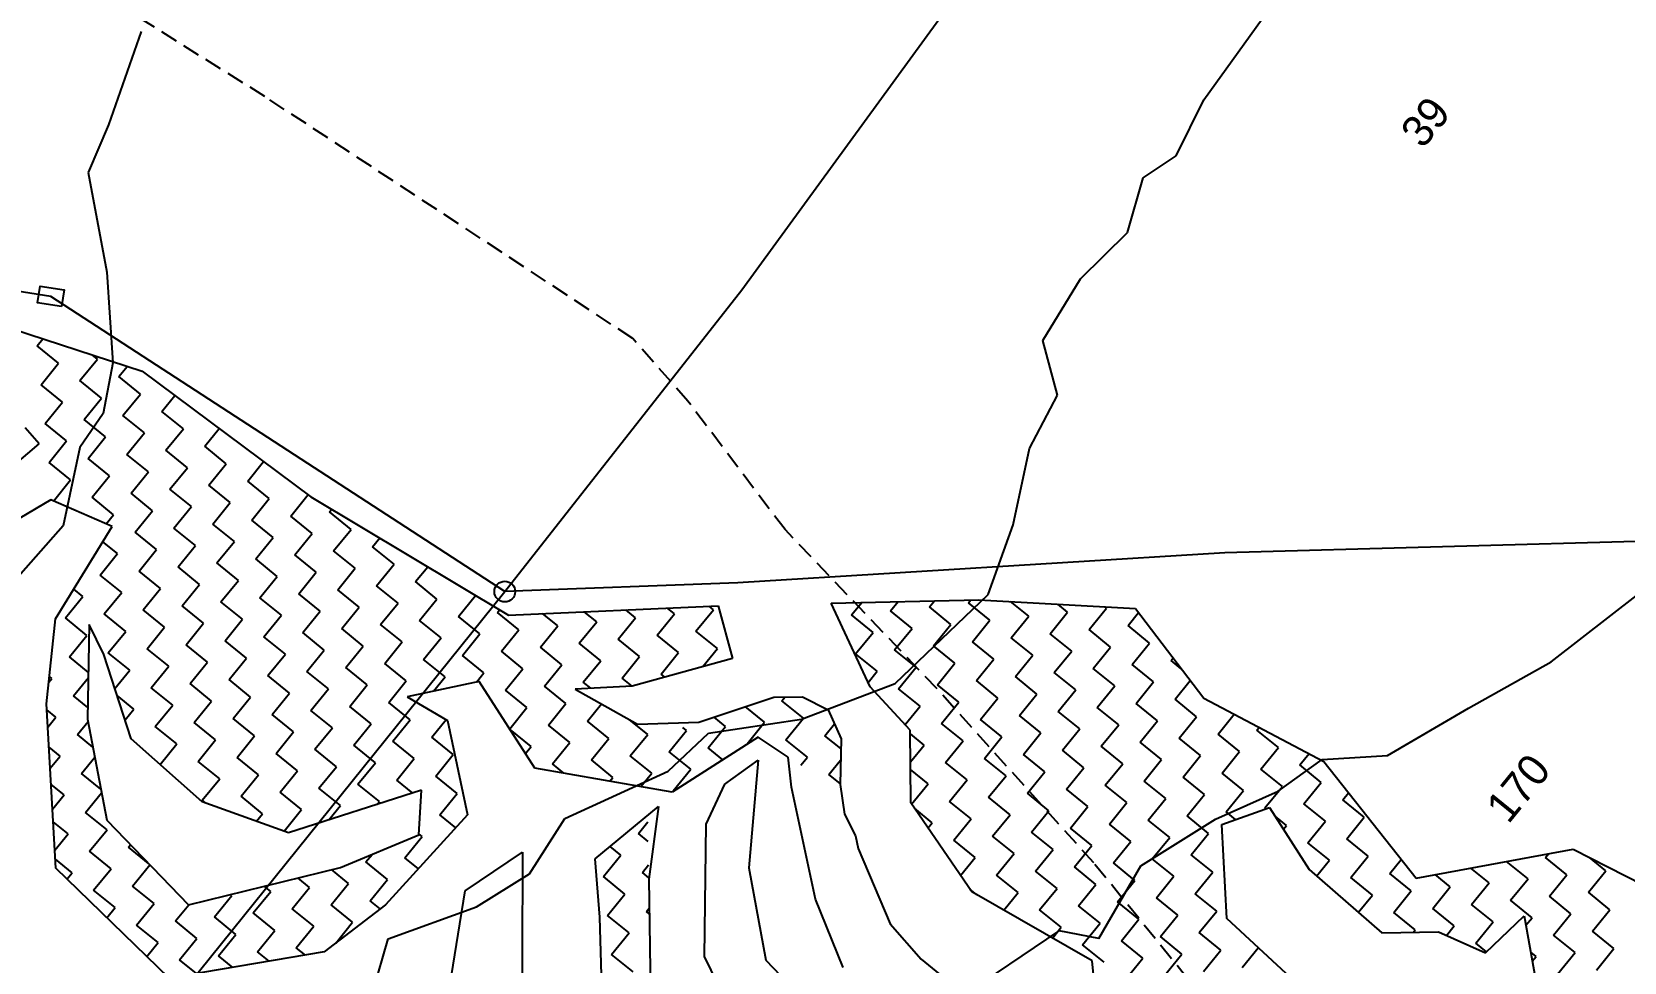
# Model space of a CAD drawing. Header units: metres. Extents: x 303647 to 308666, y 1943822 to 1947889.
# Drawn here: x 304881.8 to 305340, y 1946012.4 to 1946280.2 of the extents above; entities that cross this region are included whole.
import ezdxf

# ---------------------------------------------------------------- set-up
doc = ezdxf.new("R2010")
doc.units = ezdxf.units.M
doc.linetypes.add('DASHED', pattern=[0.75, 0.5, -0.25])
for name, color, linetype in [('LINE_FOOTPATH', 1, 'DASHED'), ('LINE_WATER', 4, 'Continuous'), ('POLY_HATCH', 12, 'Continuous'), ('POLY_PARCEL', 6, 'Continuous'), ('TEXT_PARCEL', 7, 'Continuous')]:
    doc.layers.add(name, color=color, linetype=linetype)
doc.styles.add('TEXT_MAP', font='')
doc.styles.get('TEXT_MAP').set_extended_font_data('Kruti Dev 050')

msp = doc.modelspace()

# ---------------------------------------------------------------- linework, layer by layer
msp.add_lwpolyline([(304890.38, 1946201.12), (304883.49, 1946202.21), (304884.24, 1946206.98), (304891.14, 1946205.89)], close=True)
msp.add_circle((305017.9, 1946119.06), 2.99)
at = {"layer": 'LINE_FOOTPATH', "ltscale": 10}
for p, q in [((304948.86, 1946261.58), (304888.38, 1946299.55)), ((305054.7, 1946191.95), (304948.86, 1946261.58)), ((305070.6, 1946173.88), (305054.7, 1946191.95)), ((305098.53, 1946136.89), (305070.6, 1946173.88)), ((305142.29, 1946091.04), (305098.53, 1946136.89)), ((305187.37, 1946040.93), (305142.29, 1946091.04)), ((305238.09, 1945978.39), (305187.37, 1946040.93))]:
    msp.add_line(p, q, dxfattribs=at)
at = {"layer": 'LINE_WATER'}
for p, q in [((305219.01, 1946260.65), (305246.62, 1946299.06)), ((305211.04, 1946244.47), (305219.01, 1946260.65)), ((304903.93, 1946253.46), (304898.02, 1946239.68)), ((305201.6, 1946238.22), (305211.04, 1946244.47)), ((304898.02, 1946239.68), (304903.36, 1946211.07)), ((305197.09, 1946222.41), (305201.6, 1946238.22)), ((305183.55, 1946209.15), (305197.09, 1946222.41)), ((304903.36, 1946211.07), (304905.1, 1946184.95)), ((305172.68, 1946191.35), (305183.55, 1946209.15)), ((305176.94, 1946175.57), (305172.68, 1946191.35)), ((304905.1, 1946184.95), (304902.31, 1946170.31)), ((305168.87, 1946160.26), (305176.94, 1946175.57)), ((304902.31, 1946170.31), (304895.67, 1946160.53)), ((304895.67, 1946160.53), (304890.82, 1946138.03)), ((305164.13, 1946138.27), (305168.87, 1946160.26)), ((304890.82, 1946138.03), (304873.71, 1946118.54)), ((305156.99, 1946118.23), (305164.13, 1946138.27)), ((305130.25, 1946092.64), (305156.99, 1946118.23)), ((305318.93, 1946098.83), (305344.33, 1946118.49)), ((305295.18, 1946085.53), (305318.93, 1946098.83)), ((305103.25, 1946082.36), (305130.25, 1946092.64)), ((305076.49, 1946078.25), (305103.25, 1946082.36)), ((305271.86, 1946071.88), (305295.18, 1946085.53)), ((305064.9, 1946067.39), (305076.49, 1946078.25)), ((305035.17, 1946053.76), (305064.9, 1946067.39)), ((305240.46, 1946061.64), (305253.05, 1946070.69)), ((305253.05, 1946070.69), (305271.86, 1946071.88)), ((305222.36, 1946053.57), (305240.46, 1946061.64)), ((305024.99, 1946037.78), (305035.17, 1946053.76)), ((305200.95, 1946040.12), (305222.36, 1946053.57)), ((305188.81, 1946019.15), (305200.95, 1946040.12)), ((305009.74, 1946028.3), (305024.99, 1946037.78)), ((304984.39, 1946019.07), (305009.74, 1946028.3)), ((304981.47, 1946009.12), (304984.39, 1946019.07)), ((305134.75, 1945992.63), (305177.37, 1946021.43)), ((305188.81, 1946019.15), (305177.37, 1946021.43))]:
    msp.add_line(p, q, dxfattribs=at)
at = {"layer": 'POLY_HATCH'}
for p, q in [((304865.87, 1946198.12), (304913.54, 1946182.49)), ((304913.54, 1946182.49), (304962.12, 1946146.36)), ((304883.96, 1946161.6), (304879.9, 1946166.19)), ((304862.9, 1946143.65), (304883.96, 1946161.6)), ((304887.31, 1946145.45), (304846.6, 1946121.44)), ((304904.94, 1946137.78), (304887.31, 1946145.45)), ((304962.12, 1946146.36), (305018.97, 1946112.29)), ((304888.65, 1946111.19), (304904.94, 1946137.78)), ((305018.97, 1946112.29), (305079.29, 1946114.96)), ((305079.29, 1946114.96), (305083.42, 1946099.82)), ((305111.84, 1946115.73), (305154.25, 1946116.73)), ((305123, 1946091.59), (305111.84, 1946115.73)), ((305154.25, 1946116.73), (305199.36, 1946114.17)), ((305199.36, 1946114.17), (305219, 1946088.34)), ((304886.06, 1946086.76), (304888.65, 1946111.19)), ((304898.36, 1946109.56), (304897.88, 1946082.32)), ((304902.55, 1946100.93), (304898.36, 1946109.56)), ((304910.42, 1946076.62), (304902.55, 1946100.93)), ((305083.42, 1946099.82), (305054.58, 1946091.86)), ((305010.56, 1946093.16), (304989.79, 1946088.79)), ((305026.59, 1946068.2), (305010.56, 1946093.16)), ((305054.58, 1946091.86), (305038.19, 1946090.98)), ((305038.19, 1946090.98), (305056.13, 1946080.9)), ((305134.58, 1946079.2), (305123, 1946091.59)), ((304888.76, 1946039.46), (304886.06, 1946086.76)), ((304989.79, 1946088.79), (305001.47, 1946081.96)), ((305073.78, 1946081.51), (305095.28, 1946088.69)), ((305095.28, 1946088.69), (305103.52, 1946088.73)), ((305103.52, 1946088.73), (305110.91, 1946084.97)), ((305219, 1946088.34), (305253.6, 1946070.14)), ((304897.88, 1946082.32), (304903.36, 1946053.22)), ((305001.47, 1946081.96), (305007.22, 1946054.74)), ((305056.13, 1946080.9), (305073.78, 1946081.51)), ((305110.91, 1946084.97), (305114.65, 1946076.71)), ((304930.82, 1946058.56), (304910.42, 1946076.62)), ((305090.82, 1946077.1), (305066.1, 1946061.34)), ((305099.46, 1946071.41), (305090.82, 1946077.1)), ((305114.65, 1946076.71), (305114.37, 1946063.49)), ((305134.69, 1946058.2), (305134.58, 1946079.2)), ((305066.1, 1946061.34), (305026.59, 1946068.2)), ((305081.23, 1946063.65), (305090.77, 1946070.51)), ((305090.77, 1946070.51), (305088.12, 1946039.48)), ((305100.36, 1946062.72), (305099.46, 1946071.41)), ((305253.6, 1946070.14), (305280.1, 1946036.54)), ((305075.83, 1946052.11), (305081.23, 1946063.65)), ((305114.37, 1946063.49), (305115.66, 1946054.97)), ((304955.65, 1946049.61), (304930.82, 1946058.56)), ((304993.93, 1946061.85), (304955.65, 1946049.61)), ((304993.2, 1946049), (304993.93, 1946061.85)), ((305107.35, 1946030.51), (305100.36, 1946062.72)), ((305152.29, 1946032.63), (305134.69, 1946058.2)), ((305007.22, 1946054.74), (304983.54, 1946028.85)), ((305043.91, 1946042.07), (305062.12, 1946057.16)), ((305062.12, 1946057.16), (305059.34, 1946036.27)), ((305115.66, 1946054.97), (305118.78, 1946048.71)), ((305224.19, 1946052.02), (305237.97, 1946056.86)), ((305237.97, 1946056.86), (305249.34, 1946039)), ((304903.36, 1946053.22), (304926.89, 1946028.9)), ((304970.68, 1946039.65), (304993.2, 1946049)), ((305075.39, 1946014), (305075.83, 1946052.11)), ((305225.63, 1946024.97), (305224.19, 1946052.02)), ((305118.78, 1946048.71), (305119.57, 1946045.08)), ((305119.57, 1946045.08), (305128.82, 1946023.39)), ((305280.1, 1946036.54), (305325.29, 1946044.9)), ((305325.29, 1946044.9), (305350.89, 1946031.82)), ((305006.48, 1946032.86), (305023.03, 1946044.07)), ((305023.03, 1946044.07), (305022.89, 1946013.56)), ((305045.23, 1946025.32), (305043.91, 1946042.07)), ((304921.32, 1946007.72), (304888.76, 1946039.46)), ((304926.89, 1946028.9), (304970.68, 1946039.65)), ((305059.34, 1946036.27), (305059.81, 1946003.77)), ((305088.12, 1946039.48), (305093.06, 1946012.92)), ((305249.34, 1946039), (305270.26, 1946020.79)), ((305000.96, 1945998.5), (305006.48, 1946032.86)), ((305186.9, 1946012.76), (305152.29, 1946032.63)), ((304983.54, 1946028.85), (304965.92, 1946015.3)), ((305115.24, 1946010.84), (305107.35, 1946030.51)), ((305046.24, 1945991.64), (305045.23, 1946025.32)), ((305128.82, 1946023.39), (305137.7, 1946013.19)), ((305246.69, 1946005.41), (305225.63, 1946024.97)), ((305300.09, 1946015.06), (305311.22, 1946025.74)), ((305311.22, 1946025.74), (305314.44, 1946007.49)), ((305270.26, 1946020.79), (305286.54, 1946021.13)), ((305286.54, 1946021.13), (305300.09, 1946015.06)), ((304965.92, 1946015.3), (304921.32, 1946007.72)), ((305022.89, 1946013.56), (305022.95, 1945985.14)), ((305088.37, 1945987.54), (305075.39, 1946014)), ((305093.06, 1946012.92), (305110.29, 1945994.95)), ((305137.7, 1946013.19), (305143.99, 1946008.08)), ((305188.24, 1945999.71), (305186.9, 1946012.76))]:
    msp.add_line(p, q, dxfattribs=at)
at = {"layer": 'POLY_HATCH', "linetype": 'Continuous'}
for p, q in [((304883.33, 1946189.82), (304884.98, 1946191.86)), ((304889.5, 1946184.81), (304883.33, 1946189.82)), ((304900.7, 1946185.97), (304899.18, 1946187.2)), ((304884.49, 1946178.63), (304889.5, 1946184.81)), ((304895.68, 1946179.79), (304900.7, 1946185.97)), ((304906.88, 1946180.95), (304909.27, 1946183.9)), ((304890.67, 1946173.61), (304884.49, 1946178.63)), ((304901.86, 1946174.77), (304895.68, 1946179.79)), ((304913.06, 1946175.94), (304906.88, 1946180.95)), ((304885.65, 1946167.43), (304890.67, 1946173.61)), ((304896.85, 1946168.6), (304901.86, 1946174.77)), ((304908.04, 1946169.76), (304913.06, 1946175.94)), ((304919.24, 1946170.92), (304922.95, 1946175.49)), ((304903.03, 1946163.58), (304896.85, 1946168.6)), ((304914.22, 1946164.74), (304908.04, 1946169.76)), ((304925.42, 1946165.91), (304919.24, 1946170.92)), ((304891.83, 1946162.42), (304885.65, 1946167.43)), ((304898.01, 1946157.4), (304903.03, 1946163.58)), ((304909.2, 1946158.56), (304914.22, 1946164.74)), ((304920.4, 1946159.73), (304925.42, 1946165.91)), ((304931.6, 1946160.89), (304935.73, 1946165.99)), ((304886.81, 1946156.24), (304891.83, 1946162.42)), ((304926.58, 1946154.71), (304920.4, 1946159.73)), ((304937.77, 1946155.87), (304931.6, 1946160.89)), ((304892.99, 1946151.22), (304886.81, 1946156.24)), ((304904.19, 1946152.38), (304898.01, 1946157.4)), ((304915.38, 1946153.55), (304909.2, 1946158.56)), ((304921.56, 1946148.53), (304926.58, 1946154.71)), ((304932.76, 1946149.69), (304937.77, 1946155.87)), ((304943.95, 1946150.86), (304948.52, 1946156.48)), ((304888.05, 1946145.13), (304892.99, 1946151.22)), ((304899.17, 1946146.2), (304904.19, 1946152.38)), ((304910.37, 1946147.37), (304915.38, 1946153.55)), ((304950.13, 1946145.84), (304943.95, 1946150.86)), ((304905.35, 1946141.19), (304899.17, 1946146.2)), ((304916.55, 1946142.35), (304910.37, 1946147.37)), ((304927.74, 1946143.51), (304921.56, 1946148.53)), ((304938.94, 1946144.68), (304932.76, 1946149.69)), ((304945.12, 1946139.66), (304950.13, 1946145.84)), ((304956.31, 1946140.82), (304961.3, 1946146.97)), ((304903.2, 1946138.53), (304905.35, 1946141.19)), ((304911.53, 1946136.17), (304916.55, 1946142.35)), ((304922.73, 1946137.34), (304927.74, 1946143.51)), ((304933.92, 1946138.5), (304938.94, 1946144.68)), ((304962.49, 1946135.81), (304956.31, 1946140.82)), ((304967.51, 1946141.99), (304968.13, 1946142.75)), ((304973.69, 1946136.97), (304967.51, 1946141.99)), ((304917.71, 1946131.16), (304911.53, 1946136.17)), ((304928.9, 1946132.32), (304922.73, 1946137.34)), ((304940.1, 1946133.48), (304933.92, 1946138.5)), ((304951.3, 1946134.64), (304945.12, 1946139.66)), ((304968.67, 1946130.79), (304973.69, 1946136.97)), ((304906.51, 1946129.99), (304902.28, 1946133.43)), ((304923.89, 1946126.14), (304928.9, 1946132.32)), ((304935.08, 1946127.3), (304940.1, 1946133.48)), ((304946.28, 1946128.47), (304951.3, 1946134.64)), ((304957.47, 1946129.63), (304962.49, 1946135.81)), ((304979.87, 1946131.95), (304981.92, 1946134.49)), ((304986.04, 1946126.94), (304979.87, 1946131.95)), ((304901.5, 1946123.81), (304906.51, 1946129.99)), ((304912.69, 1946124.98), (304917.71, 1946131.16)), ((304941.26, 1946122.29), (304935.08, 1946127.3)), ((304952.46, 1946123.45), (304946.28, 1946128.47)), ((304963.65, 1946124.61), (304957.47, 1946129.63)), ((304974.85, 1946125.78), (304968.67, 1946130.79)), ((304981.03, 1946120.76), (304986.04, 1946126.94)), ((304907.68, 1946118.8), (304901.5, 1946123.81)), ((304918.87, 1946119.96), (304912.69, 1946124.98)), ((304930.07, 1946121.12), (304923.89, 1946126.14)), ((304936.25, 1946116.11), (304941.26, 1946122.29)), ((304947.44, 1946117.27), (304952.46, 1946123.45)), ((304958.64, 1946118.43), (304963.65, 1946124.61)), ((304969.83, 1946119.6), (304974.85, 1946125.78)), ((304992.22, 1946121.92), (304995.72, 1946126.22)), ((304896.48, 1946117.64), (304893.89, 1946119.74)), ((304902.66, 1946112.62), (304907.68, 1946118.8)), ((304913.86, 1946113.78), (304918.87, 1946119.96)), ((304925.05, 1946114.94), (304930.07, 1946121.12)), ((304964.82, 1946113.42), (304958.64, 1946118.43)), ((304976.01, 1946114.58), (304969.83, 1946119.6)), ((304987.21, 1946115.74), (304981.03, 1946120.76)), ((304998.4, 1946116.91), (304992.22, 1946121.92)), ((305004.58, 1946111.89), (305009.51, 1946117.96)), ((304891.47, 1946111.46), (304896.48, 1946117.64)), ((304920.04, 1946108.77), (304913.86, 1946113.78)), ((304931.23, 1946109.93), (304925.05, 1946114.94)), ((304942.43, 1946111.09), (304936.25, 1946116.11)), ((304953.62, 1946112.25), (304947.44, 1946117.27)), ((304959.8, 1946107.24), (304964.82, 1946113.42)), ((304971, 1946108.4), (304976.01, 1946114.58)), ((304982.19, 1946109.56), (304987.21, 1946115.74)), ((304993.39, 1946110.73), (304998.4, 1946116.91)), ((305015.78, 1946113.05), (305016.41, 1946113.83)), ((305044.35, 1946110.36), (305040.78, 1946113.26)), ((305055.54, 1946111.53), (305052.76, 1946113.79)), ((305066.74, 1946112.69), (305064.73, 1946114.32)), ((305072.92, 1946107.67), (305077.93, 1946113.85)), ((305077.93, 1946113.85), (305076.71, 1946114.85)), ((305117.7, 1946112.32), (305120.63, 1946115.94)), ((305128.89, 1946113.49), (305131.08, 1946116.18)), ((305135.07, 1946108.47), (305128.89, 1946113.49)), ((305140.09, 1946114.65), (305141.54, 1946116.43)), ((305146.27, 1946109.63), (305140.09, 1946114.65)), ((305151.28, 1946115.81), (305151.99, 1946116.68)), ((305157.46, 1946110.8), (305151.28, 1946115.81)), ((305168.66, 1946111.96), (305163.42, 1946116.21)), ((305179.85, 1946113.12), (305177, 1946115.44)), ((305186.03, 1946108.11), (305191.05, 1946114.28)), ((305191.05, 1946114.28), (305190.57, 1946114.67)), ((304897.64, 1946106.44), (304891.47, 1946111.46)), ((304908.84, 1946107.6), (304902.66, 1946112.62)), ((304915.02, 1946102.59), (304920.04, 1946108.77)), ((304926.21, 1946103.75), (304931.23, 1946109.93)), ((304937.41, 1946104.91), (304942.43, 1946111.09)), ((304948.61, 1946106.08), (304953.62, 1946112.25)), ((304988.37, 1946104.55), (304982.19, 1946109.56)), ((304999.57, 1946105.71), (304993.39, 1946110.73)), ((305010.76, 1946106.87), (305004.58, 1946111.89)), ((305021.96, 1946108.04), (305015.78, 1946113.05)), ((305028.14, 1946103.02), (305033.15, 1946109.2)), ((305033.15, 1946109.2), (305028.8, 1946112.73)), ((305039.33, 1946104.18), (305044.35, 1946110.36)), ((305050.53, 1946105.35), (305055.54, 1946111.53)), ((305061.72, 1946106.51), (305066.74, 1946112.69)), ((305123.88, 1946107.31), (305117.7, 1946112.32)), ((305141.25, 1946103.45), (305146.27, 1946109.63)), ((305152.45, 1946104.62), (305157.46, 1946110.8)), ((305163.64, 1946105.78), (305168.66, 1946111.96)), ((305174.84, 1946106.94), (305179.85, 1946113.12)), ((305197.23, 1946109.27), (305200.26, 1946113)), ((305203.41, 1946104.25), (305197.23, 1946109.27)), ((304892.63, 1946100.26), (304897.64, 1946106.44)), ((304903.82, 1946101.42), (304908.84, 1946107.6)), ((304943.59, 1946099.9), (304937.41, 1946104.91)), ((304954.78, 1946101.06), (304948.61, 1946106.08)), ((304965.98, 1946102.22), (304959.8, 1946107.24)), ((304977.17, 1946103.38), (304971, 1946108.4)), ((304983.35, 1946098.37), (304988.37, 1946104.55)), ((304994.55, 1946099.53), (304999.57, 1946105.71)), ((305005.74, 1946100.69), (305010.76, 1946106.87)), ((305016.94, 1946101.86), (305021.96, 1946108.04)), ((305045.51, 1946099.17), (305039.33, 1946104.18)), ((305056.71, 1946100.33), (305050.53, 1946105.35)), ((305067.9, 1946101.49), (305061.72, 1946106.51)), ((305079.1, 1946102.66), (305072.92, 1946107.67)), ((305118.86, 1946101.13), (305123.88, 1946107.31)), ((305130.06, 1946102.29), (305135.07, 1946108.47)), ((305158.63, 1946099.6), (305152.45, 1946104.62)), ((305169.82, 1946100.76), (305163.64, 1946105.78)), ((305181.02, 1946101.93), (305174.84, 1946106.94)), ((305192.21, 1946103.09), (305186.03, 1946108.11)), ((305198.39, 1946098.07), (305203.41, 1946104.25)), ((304898.12, 1946095.8), (304892.63, 1946100.26)), ((304910, 1946096.41), (304903.82, 1946101.42)), ((304921.2, 1946097.57), (304915.02, 1946102.59)), ((304932.39, 1946098.73), (304926.21, 1946103.75)), ((304938.57, 1946093.72), (304943.59, 1946099.9)), ((304949.77, 1946094.88), (304954.78, 1946101.06)), ((304960.96, 1946096.04), (304965.98, 1946102.22)), ((304972.16, 1946097.21), (304977.17, 1946103.38)), ((305000.73, 1946094.52), (304994.55, 1946099.53)), ((305011.92, 1946095.68), (305005.74, 1946100.69)), ((305023.12, 1946096.84), (305016.94, 1946101.86)), ((305034.31, 1946098), (305028.14, 1946103.02)), ((305051.69, 1946094.15), (305056.71, 1946100.33)), ((305062.88, 1946095.31), (305067.9, 1946101.49)), ((305074.88, 1946097.46), (305079.1, 1946102.66)), ((305125.04, 1946096.11), (305118.86, 1946101.13)), ((305136.24, 1946097.27), (305130.06, 1946102.29)), ((305147.43, 1946098.44), (305141.25, 1946103.45)), ((305153.61, 1946093.42), (305158.63, 1946099.6)), ((305164.81, 1946094.58), (305169.82, 1946100.76)), ((305176, 1946095.75), (305181.02, 1946101.93)), ((305187.2, 1946096.91), (305192.21, 1946103.09)), ((305209.59, 1946099.24), (305210.17, 1946099.96)), ((304905.72, 1946091.13), (304910, 1946096.41)), ((304916.18, 1946091.39), (304921.2, 1946097.57)), ((304927.38, 1946092.55), (304932.39, 1946098.73)), ((304955.95, 1946089.86), (304949.77, 1946094.88)), ((304967.14, 1946091.03), (304960.96, 1946096.04)), ((304978.34, 1946092.19), (304972.16, 1946097.21)), ((304989.53, 1946093.35), (304983.35, 1946098.37)), ((305009.74, 1946092.98), (305011.92, 1946095.68)), ((305018.1, 1946090.66), (305023.12, 1946096.84)), ((305029.3, 1946091.82), (305034.31, 1946098)), ((305040.49, 1946092.99), (305045.51, 1946099.17)), ((305063.95, 1946094.45), (305062.88, 1946095.31)), ((305122.41, 1946092.87), (305125.04, 1946096.11)), ((305131.22, 1946091.1), (305136.24, 1946097.27)), ((305142.41, 1946092.26), (305147.43, 1946098.44)), ((305182.18, 1946090.73), (305176, 1946095.75)), ((305193.38, 1946091.89), (305187.2, 1946096.91)), ((305204.57, 1946093.06), (305198.39, 1946098.07)), ((305212.54, 1946096.84), (305209.59, 1946099.24)), ((304886.72, 1946092.98), (304887.61, 1946094.08)), ((304887.61, 1946094.08), (304886.9, 1946094.66)), ((304893.79, 1946089.07), (304898.09, 1946094.36)), ((304922.36, 1946086.37), (304916.18, 1946091.39)), ((304933.56, 1946087.54), (304927.38, 1946092.55)), ((304944.75, 1946088.7), (304938.57, 1946093.72)), ((304962.13, 1946084.85), (304967.14, 1946091.03)), ((304973.32, 1946086.01), (304978.34, 1946092.19)), ((304984.52, 1946087.17), (304989.53, 1946093.35)), ((304997.38, 1946090.39), (305000.73, 1946094.52)), ((305024.28, 1946085.65), (305018.1, 1946090.66)), ((305035.48, 1946086.81), (305029.3, 1946091.82)), ((305042.67, 1946091.22), (305040.49, 1946092.99)), ((305054.51, 1946091.86), (305051.69, 1946094.15)), ((305137.4, 1946086.08), (305131.22, 1946091.1)), ((305148.59, 1946087.24), (305142.41, 1946092.26)), ((305159.79, 1946088.41), (305153.61, 1946093.42)), ((305170.98, 1946089.57), (305164.81, 1946094.58)), ((305177.16, 1946084.55), (305182.18, 1946090.73)), ((305188.36, 1946085.71), (305193.38, 1946091.89)), ((305199.55, 1946086.88), (305204.57, 1946093.06)), ((305210.75, 1946088.04), (305215.13, 1946093.43)), ((304897.94, 1946085.7), (304893.79, 1946089.07)), ((304911.17, 1946085.21), (304906.38, 1946089.1)), ((304917.34, 1946080.2), (304922.36, 1946086.37)), ((304928.54, 1946081.36), (304933.56, 1946087.54)), ((304939.74, 1946082.52), (304944.75, 1946088.7)), ((304950.93, 1946083.68), (304955.95, 1946089.86)), ((304979.5, 1946080.99), (304973.32, 1946086.01)), ((304990.7, 1946082.16), (304984.52, 1946087.17)), ((305019.32, 1946079.53), (305024.28, 1946085.65)), ((305030.46, 1946080.63), (305035.48, 1946086.81)), ((305041.66, 1946081.79), (305045.69, 1946086.76)), ((305092.62, 1946081.43), (305087.05, 1946085.94)), ((305097.63, 1946087.61), (305098.53, 1946088.71)), ((305103.81, 1946082.59), (305097.63, 1946087.61)), ((305133.1, 1946080.78), (305137.4, 1946086.08)), ((305143.58, 1946081.06), (305148.59, 1946087.24)), ((305154.77, 1946082.23), (305159.79, 1946088.41)), ((305165.97, 1946083.39), (305170.98, 1946089.57)), ((305194.54, 1946080.7), (305188.36, 1946085.71)), ((305205.73, 1946081.86), (305199.55, 1946086.88)), ((305216.93, 1946083.02), (305210.75, 1946088.04)), ((304888.78, 1946082.89), (304886.16, 1946085.01)), ((304886.44, 1946080.01), (304888.78, 1946082.89)), ((304894.95, 1946077.87), (304898.01, 1946081.63)), ((304908.64, 1946082.1), (304911.17, 1946085.21)), ((304934.72, 1946076.34), (304928.54, 1946081.36)), ((304945.91, 1946077.51), (304939.74, 1946082.52)), ((304957.11, 1946078.67), (304950.93, 1946083.68)), ((304968.31, 1946079.83), (304962.13, 1946084.85)), ((304985.68, 1946075.98), (304990.7, 1946082.16)), ((304996.88, 1946077.14), (305001.01, 1946082.23)), ((305047.84, 1946076.78), (305041.66, 1946081.79)), ((305059.03, 1946077.94), (305053.71, 1946082.26)), ((305081.42, 1946080.26), (305078.11, 1946082.95)), ((305087.6, 1946075.25), (305092.62, 1946081.43)), ((305098.8, 1946076.41), (305103.81, 1946082.59)), ((305149.76, 1946076.05), (305143.58, 1946081.06)), ((305160.95, 1946077.21), (305154.77, 1946082.23)), ((305172.15, 1946078.37), (305165.97, 1946083.39)), ((305183.34, 1946079.54), (305177.16, 1946084.55)), ((305200.72, 1946075.68), (305205.73, 1946081.86)), ((305211.91, 1946076.85), (305216.93, 1946083.02)), ((305223.11, 1946078.01), (305227.76, 1946083.74)), ((304899.4, 1946074.26), (304894.95, 1946077.87)), ((304923.52, 1946075.18), (304917.34, 1946080.2)), ((304940.9, 1946071.33), (304945.91, 1946077.51)), ((304952.09, 1946072.49), (304957.11, 1946078.67)), ((304963.29, 1946073.65), (304968.31, 1946079.83)), ((304974.48, 1946074.81), (304979.5, 1946080.99)), ((305003.05, 1946072.12), (304996.88, 1946077.14)), ((305025.45, 1946074.45), (305019.46, 1946079.31)), ((305036.64, 1946075.61), (305030.46, 1946080.63)), ((305042.82, 1946070.6), (305047.84, 1946076.78)), ((305054.01, 1946071.76), (305059.03, 1946077.94)), ((305065.21, 1946072.92), (305070.23, 1946079.1)), ((305070.23, 1946079.1), (305069.16, 1946079.96)), ((305076.41, 1946074.09), (305081.42, 1946080.26)), ((305109.99, 1946077.57), (305112.73, 1946080.95)), ((305114.59, 1946073.84), (305109.99, 1946077.57)), ((305138.56, 1946074.88), (305134.59, 1946078.11)), ((305155.94, 1946071.03), (305160.95, 1946077.21)), ((305167.13, 1946072.19), (305172.15, 1946078.37)), ((305178.33, 1946073.36), (305183.34, 1946079.54)), ((305189.52, 1946074.52), (305194.54, 1946080.7)), ((305218.09, 1946071.83), (305211.91, 1946076.85)), ((305229.29, 1946072.99), (305223.11, 1946078.01)), ((305234.3, 1946079.17), (305234.94, 1946079.96)), ((305240.48, 1946074.15), (305234.3, 1946079.17)), ((304889.94, 1946071.69), (304886.77, 1946074.26)), ((304918.73, 1946069.27), (304923.52, 1946075.18)), ((304929.7, 1946070.16), (304934.72, 1946076.34)), ((304958.27, 1946067.47), (304952.09, 1946072.49)), ((304969.47, 1946068.64), (304963.29, 1946073.65)), ((304980.66, 1946069.8), (304974.48, 1946074.81)), ((304991.86, 1946070.96), (304985.68, 1946075.98)), ((304998.04, 1946065.95), (305003.05, 1946072.12)), ((305023.85, 1946072.48), (305025.45, 1946074.45)), ((305031.62, 1946069.43), (305036.64, 1946075.61)), ((305071.39, 1946067.91), (305065.21, 1946072.92)), ((305080.66, 1946070.63), (305076.41, 1946074.09)), ((305087.74, 1946075.14), (305087.6, 1946075.25)), ((305104.98, 1946071.4), (305098.8, 1946076.41)), ((305134.63, 1946070.04), (305138.56, 1946074.88)), ((305144.74, 1946069.87), (305149.76, 1946076.05)), ((305173.31, 1946067.18), (305167.13, 1946072.19)), ((305184.51, 1946068.34), (305178.33, 1946073.36)), ((305195.7, 1946069.5), (305189.52, 1946074.52)), ((305206.9, 1946070.67), (305200.72, 1946075.68)), ((305224.27, 1946066.81), (305229.29, 1946072.99)), ((305235.47, 1946067.98), (305240.48, 1946074.15)), ((305246.66, 1946069.14), (305249.31, 1946072.4)), ((304887.12, 1946068.21), (304889.94, 1946071.69)), ((304896.12, 1946066.67), (304899.94, 1946071.38)), ((304935.88, 1946065.15), (304929.7, 1946070.16)), ((304947.08, 1946066.31), (304940.9, 1946071.33)), ((304953.26, 1946061.29), (304958.27, 1946067.47)), ((304964.45, 1946062.46), (304969.47, 1946068.64)), ((304975.65, 1946063.62), (304980.66, 1946069.8)), ((304986.84, 1946064.78), (304991.86, 1946070.96)), ((305034.92, 1946066.76), (305031.62, 1946069.43)), ((305049, 1946065.58), (305042.82, 1946070.6)), ((305060.19, 1946066.74), (305054.01, 1946071.76)), ((305066.37, 1946061.73), (305071.39, 1946067.91)), ((305103.06, 1946069.04), (305104.98, 1946071.4)), ((305111.15, 1946066.38), (305114.52, 1946070.52)), ((305139.72, 1946063.69), (305134.64, 1946067.82)), ((305150.92, 1946064.85), (305144.74, 1946069.87)), ((305162.12, 1946066.01), (305155.94, 1946071.03)), ((305179.49, 1946062.16), (305184.51, 1946068.34)), ((305190.69, 1946063.32), (305195.7, 1946069.5)), ((305201.88, 1946064.49), (305206.9, 1946070.67)), ((305213.08, 1946065.65), (305218.09, 1946071.83)), ((305241.65, 1946062.96), (305235.47, 1946067.98)), ((305252.84, 1946064.12), (305246.66, 1946069.14)), ((304891.1, 1946060.5), (304887.38, 1946063.51)), ((304901.68, 1946062.16), (304896.12, 1946066.67)), ((304930.87, 1946058.97), (304935.88, 1946065.15)), ((304942.06, 1946060.13), (304947.08, 1946066.31)), ((304981.83, 1946058.6), (304975.65, 1946063.62)), ((304991.44, 1946061.05), (304986.84, 1946064.78)), ((305004.22, 1946060.93), (304998.04, 1946065.95)), ((305048.1, 1946064.47), (305049, 1946065.58)), ((305057.08, 1946062.91), (305060.19, 1946066.74)), ((305114.37, 1946063.77), (305111.15, 1946066.38)), ((305134.96, 1946057.81), (305139.72, 1946063.69)), ((305145.9, 1946058.67), (305150.92, 1946064.85)), ((305157.1, 1946059.84), (305162.12, 1946066.01)), ((305168.29, 1946061), (305173.31, 1946067.18)), ((305196.86, 1946058.31), (305190.69, 1946063.32)), ((305208.06, 1946059.47), (305201.88, 1946064.49)), ((305219.25, 1946060.63), (305213.08, 1946065.65)), ((305230.45, 1946061.8), (305224.27, 1946066.81)), ((305236.63, 1946056.78), (305241.65, 1946062.96)), ((305247.82, 1946057.94), (305252.84, 1946064.12)), ((304887.79, 1946056.42), (304891.1, 1946060.5)), ((304897.28, 1946055.48), (304901.87, 1946061.13)), ((304931.8, 1946058.21), (304930.87, 1946058.97)), ((304948.24, 1946055.11), (304942.06, 1946060.13)), ((304959.44, 1946056.28), (304953.26, 1946061.29)), ((304970.63, 1946057.44), (304964.45, 1946062.46)), ((304981.15, 1946057.76), (304981.83, 1946058.6)), ((304999.2, 1946054.75), (305004.22, 1946060.93)), ((305066.52, 1946061.61), (305066.37, 1946061.73)), ((305152.08, 1946053.66), (305145.9, 1946058.67)), ((305163.28, 1946054.82), (305157.1, 1946059.84)), ((305174.47, 1946055.98), (305168.29, 1946061)), ((305185.67, 1946057.14), (305179.49, 1946062.16)), ((305191.85, 1946052.13), (305196.86, 1946058.31)), ((305203.04, 1946053.29), (305208.06, 1946059.47)), ((305214.24, 1946054.45), (305219.25, 1946060.63)), ((305225.43, 1946055.62), (305230.45, 1946061.8)), ((305259.02, 1946059.11), (305260.69, 1946061.16)), ((305265.2, 1946054.09), (305259.02, 1946059.11)), ((304903.46, 1946050.46), (304897.28, 1946055.48)), ((304946.46, 1946052.92), (304948.24, 1946055.11)), ((304954.42, 1946050.1), (304959.44, 1946056.28)), ((304967.3, 1946053.34), (304970.63, 1946057.44)), ((305003.81, 1946051.01), (304999.2, 1946054.75)), ((305140.89, 1946052.49), (305135.74, 1946056.67)), ((305147.07, 1946047.48), (305152.08, 1946053.66)), ((305158.26, 1946048.64), (305163.28, 1946054.82)), ((305169.46, 1946049.8), (305174.47, 1946055.98)), ((305180.65, 1946050.97), (305185.67, 1946057.14)), ((305220.42, 1946049.44), (305214.24, 1946054.45)), ((305228.15, 1946053.41), (305225.43, 1946055.62)), ((305236.97, 1946056.51), (305236.63, 1946056.78)), ((305242.81, 1946051.76), (305239.51, 1946054.44)), ((305254, 1946052.93), (305247.82, 1946057.94)), ((305260.18, 1946047.91), (305265.2, 1946054.09)), ((304892.26, 1946049.3), (304888, 1946052.76)), ((304888.46, 1946044.62), (304892.26, 1946049.3)), ((304898.44, 1946044.28), (304903.46, 1946050.46)), ((304954.51, 1946050.02), (304954.42, 1946050.1)), ((304994.18, 1946048.57), (304993.22, 1946049.35)), ((305056.34, 1946049.37), (305059.1, 1946052.76)), ((305059.18, 1946047.06), (305056.34, 1946049.37)), ((305139.66, 1946050.98), (305140.89, 1946052.49)), ((305175.64, 1946044.79), (305169.46, 1946049.8)), ((305186.83, 1946045.95), (305180.65, 1946050.97)), ((305198.03, 1946047.11), (305191.85, 1946052.13)), ((305209.22, 1946048.28), (305203.04, 1946053.29)), ((305215.4, 1946043.26), (305220.42, 1946049.44)), ((305241.92, 1946050.66), (305242.81, 1946051.76)), ((305248.99, 1946046.75), (305254, 1946052.93)), ((304909.64, 1946045.45), (304910.21, 1946046.15)), ((304915.43, 1946040.75), (304909.64, 1946045.45)), ((304989.17, 1946042.39), (304994.18, 1946048.57)), ((305051.32, 1946043.19), (305048.26, 1946045.68)), ((305153.25, 1946042.46), (305147.07, 1946047.48)), ((305164.44, 1946043.62), (305158.26, 1946048.64)), ((305170.62, 1946038.61), (305175.64, 1946044.79)), ((305181.82, 1946039.77), (305186.83, 1946045.95)), ((305193.01, 1946040.93), (305198.03, 1946047.11)), ((305204.21, 1946042.1), (305209.22, 1946048.28)), ((305255.17, 1946041.73), (305248.99, 1946046.75)), ((305266.36, 1946042.89), (305260.18, 1946047.91)), ((304893.43, 1946038.1), (304888.61, 1946042.01)), ((304904.62, 1946039.27), (304898.44, 1946044.28)), ((304910.8, 1946034.25), (304915.78, 1946040.38)), ((304977.97, 1946041.23), (304979.75, 1946043.41)), ((304984.15, 1946036.21), (304977.97, 1946041.23)), ((304993.05, 1946039.24), (304989.17, 1946042.39)), ((305046.31, 1946037.01), (305051.32, 1946043.19)), ((305057.5, 1946038.17), (305059.28, 1946040.36)), ((305149.07, 1946037.32), (305153.25, 1946042.46)), ((305159.42, 1946037.44), (305164.44, 1946043.62)), ((305199.19, 1946035.92), (305193.01, 1946040.93)), ((305210.39, 1946037.08), (305204.21, 1946042.1)), ((305221.58, 1946038.24), (305215.4, 1946043.26)), ((305251.46, 1946037.16), (305255.17, 1946041.73)), ((305261.35, 1946036.72), (305266.36, 1946042.89)), ((305272.54, 1946037.88), (305275.84, 1946041.94)), ((305312.31, 1946036.35), (305306.14, 1946041.36)), ((305317.32, 1946042.53), (305318.18, 1946043.59)), ((305323.5, 1946037.51), (305317.32, 1946042.53)), ((305334.7, 1946038.68), (305329.97, 1946042.51)), ((304891.98, 1946036.32), (304893.43, 1946038.1)), ((304899.61, 1946033.09), (304904.62, 1946039.27)), ((304961.76, 1946033.89), (304958.38, 1946036.63)), ((304972.96, 1946035.05), (304968.08, 1946039.01)), ((304979.14, 1946030.03), (304984.15, 1946036.21)), ((305052.49, 1946031.99), (305046.31, 1946037.01)), ((305059.33, 1946036.69), (305057.5, 1946038.17)), ((305165.6, 1946032.43), (305159.42, 1946037.44)), ((305176.8, 1946033.59), (305170.62, 1946038.61)), ((305187.99, 1946034.75), (305181.82, 1946039.77)), ((305194.17, 1946029.74), (305199.19, 1946035.92)), ((305205.37, 1946030.9), (305210.39, 1946037.08)), ((305216.56, 1946032.06), (305221.58, 1946038.24)), ((305267.53, 1946031.7), (305261.35, 1946036.72)), ((305278.72, 1946032.86), (305272.54, 1946037.88)), ((305289.92, 1946034.03), (305285.57, 1946037.56)), ((305301.11, 1946035.19), (305295.85, 1946039.46)), ((305307.29, 1946030.17), (305312.31, 1946036.35)), ((305318.49, 1946031.33), (305323.5, 1946037.51)), ((305329.68, 1946032.5), (305334.7, 1946038.68)), ((304905.78, 1946028.07), (304899.61, 1946033.09)), ((304916.98, 1946029.24), (304910.8, 1946034.25)), ((304934.35, 1946025.38), (304939.37, 1946031.56)), ((304939.37, 1946031.56), (304938.99, 1946031.87)), ((304945.55, 1946026.54), (304950.57, 1946032.72)), ((304950.57, 1946032.72), (304948.69, 1946034.25)), ((304956.75, 1946027.71), (304961.76, 1946033.89)), ((304967.94, 1946028.87), (304972.96, 1946035.05)), ((305047.47, 1946025.82), (305052.49, 1946031.99)), ((305153.76, 1946031.79), (305151.75, 1946033.42)), ((305161.48, 1946027.35), (305165.6, 1946032.43)), ((305171.78, 1946027.41), (305176.8, 1946033.59)), ((305182.98, 1946028.58), (305187.99, 1946034.75)), ((305211.55, 1946025.88), (305205.37, 1946030.9)), ((305222.74, 1946027.05), (305216.56, 1946032.06)), ((305263.47, 1946026.7), (305267.53, 1946031.7)), ((305273.7, 1946026.68), (305278.72, 1946032.86)), ((305284.9, 1946027.85), (305289.92, 1946034.03)), ((305296.09, 1946029.01), (305301.11, 1946035.19)), ((305324.66, 1946026.32), (305318.49, 1946031.33)), ((305335.86, 1946027.48), (305329.68, 1946032.5)), ((304903.42, 1946025.16), (304905.78, 1946028.07)), ((304911.96, 1946023.06), (304916.98, 1946029.24)), ((304923.16, 1946024.22), (304926.97, 1946028.92)), ((304951.73, 1946021.53), (304945.55, 1946026.54)), ((304962.92, 1946022.69), (304956.75, 1946027.71)), ((304974.12, 1946023.85), (304967.94, 1946028.87)), ((304982.03, 1946027.69), (304979.14, 1946030.03)), ((305058.67, 1946026.98), (305059.46, 1946027.96)), ((305059.48, 1946026.31), (305058.67, 1946026.98)), ((305177.96, 1946022.4), (305171.78, 1946027.41)), ((305189.16, 1946023.56), (305182.98, 1946028.58)), ((305200.35, 1946024.72), (305194.17, 1946029.74)), ((305217.73, 1946020.87), (305222.74, 1946027.05)), ((305279.88, 1946021.67), (305273.7, 1946026.68)), ((305291.08, 1946022.83), (305284.9, 1946027.85)), ((305302.27, 1946023.99), (305296.09, 1946029.01)), ((305313.47, 1946025.16), (305307.29, 1946030.17)), ((305319.65, 1946020.14), (305324.66, 1946026.32)), ((305330.84, 1946021.3), (305335.86, 1946027.48)), ((304918.14, 1946018.04), (304911.96, 1946023.06)), ((304929.34, 1946019.2), (304923.16, 1946024.22)), ((304940.53, 1946020.37), (304934.35, 1946025.38)), ((304946.71, 1946015.35), (304951.73, 1946021.53)), ((304957.91, 1946016.51), (304962.92, 1946022.69)), ((304969.27, 1946017.87), (304974.12, 1946023.85)), ((305053.65, 1946020.8), (305047.47, 1946025.82)), ((305175.47, 1946019.32), (305177.96, 1946022.4)), ((305184.14, 1946017.38), (305189.16, 1946023.56)), ((305195.34, 1946018.54), (305200.35, 1946024.72)), ((305206.53, 1946019.71), (305211.55, 1946025.88)), ((305279.32, 1946020.98), (305279.88, 1946021.67)), ((305288.85, 1946020.09), (305291.08, 1946022.83)), ((305297.26, 1946017.81), (305302.27, 1946023.99)), ((305311.71, 1946022.99), (305313.47, 1946025.16)), ((304914.87, 1946014.01), (304918.14, 1946018.04)), ((304924.32, 1946013.02), (304929.34, 1946019.2)), ((304935.52, 1946014.19), (304940.53, 1946020.37)), ((305048.63, 1946014.62), (305053.65, 1946020.8)), ((305190.32, 1946012.36), (305184.14, 1946017.38)), ((305201.52, 1946013.53), (305195.34, 1946018.54)), ((305212.71, 1946014.69), (305206.53, 1946019.71)), ((305223.91, 1946015.85), (305217.73, 1946020.87)), ((305300.35, 1946015.31), (305297.26, 1946017.81)), ((305325.83, 1946015.12), (305319.65, 1946020.14)), ((305337.02, 1946016.29), (305330.84, 1946021.3)), ((304929.2, 1946009.06), (304924.32, 1946013.02)), ((304939.65, 1946010.83), (304935.52, 1946014.19)), ((304950.09, 1946012.61), (304946.71, 1946015.35)), ((304960.53, 1946014.38), (304957.91, 1946016.51)), ((305054.81, 1946009.6), (305048.63, 1946014.62)), ((305196.5, 1946007.35), (305201.52, 1946013.53)), ((305207.69, 1946008.51), (305212.71, 1946014.69)), ((305218.89, 1946009.67), (305223.91, 1946015.85)), ((305230.09, 1946010.84), (305234.71, 1946016.54)), ((305314.63, 1946013.96), (305313.08, 1946015.22)), ((305313.54, 1946012.61), (305314.63, 1946013.96)), ((305320.81, 1946008.94), (305325.83, 1946015.12)), ((305332.01, 1946010.11), (305337.02, 1946016.29))]:
    msp.add_line(p, q, dxfattribs=at)
at = {"layer": 'POLY_PARCEL'}
for p, q in [((305086.14, 1946205.95), (305244.73, 1946423.99)), ((304913.24, 1946280.36), (304903.93, 1946253.46)), ((304887.31, 1946204.05), (304753.43, 1946225.23)), ((305017.9, 1946119.06), (305086.14, 1946205.95)), ((305017.9, 1946119.06), (304887.31, 1946204.05)), ((305380.59, 1946134.5), (305225.11, 1946130.19)), ((305225.11, 1946130.19), (305085, 1946121.62)), ((304909.66, 1945984.51), (305017.9, 1946119.06)), ((305085, 1946121.62), (305017.9, 1946119.06))]:
    msp.add_line(p, q, dxfattribs=at)

# ---------------------------------------------------------------- texts
at = {"layer": 'TEXT_PARCEL', "style": 'TEXT_MAP'}
for s, p in [('39', (305282.04, 1946246.28)), ('170', (305306.64, 1946051.87))]:
    msp.add_text(s, height=9.024, rotation=50.9303, dxfattribs=at).set_placement(p)

doc.saveas('drawing.dxf')
